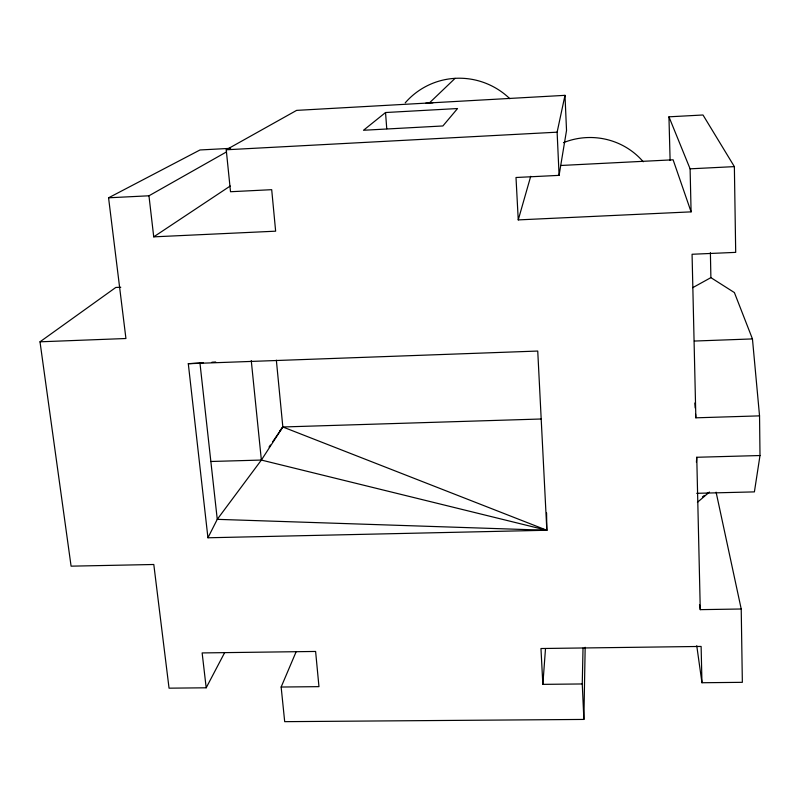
<?xml version="1.0" encoding="UTF-8"?>
<svg xmlns="http://www.w3.org/2000/svg" width="800" height="800" viewBox="0 0 800 800"><rect width="100%" height="100%" fill="white"/><g stroke="black" fill="none" stroke-linecap="round" stroke-linejoin="round"><path stroke-width="1.2" d="M296.22 651.55L281.15 687.03L284.69 721.66L583.88 719.43L585.17 647.28M583.88 719.43L582.26 683.96L583.02 648.04M696.41 462.25L696.76 457.27L760 455.53L759.54 415.87L752.45 338.92L734.39 292.57L710.89 277.64L710.39 252.66M582.26 683.96L542.85 684.36L545.51 648.52M760 455.53L754.4 491.89L696.7 493.32M759.54 415.87L695.85 417.82L692.07 254.26L735.7 252.37L734.37 166.62L703 114.99L668.95 116.82L690.1 168.83L691.09 211.86L518.25 219.9L516 177.5L559.09 175.36L566.53 130.44L564.99 95.34L296.62 110.38L226.23 149.78L230.51 191.73L271.7 189.68L275.64 231.18L153.73 236.85L148.96 195.79L226.58 151.87M559.09 175.36L557.12 132.18L564.99 95.34M518.25 219.9L530.72 176.3M546.58 512.93L546.84 530.26L207.94 537.78L217.26 519.34L261.37 460.06L282.84 426.98L276.35 360.18M120.77 287.25L115.79 287.46L40 341.81L71.09 566.16L153.8 564.49L169.05 688.17L206.19 687.8L224.7 652.55M269.05 447.05L270.43 445.04M272.5 442.03L282.84 426.98L541.42 418.99M279.8 430.89L282.84 426.98L546.84 530.26L537.74 351.05L188.3 363.7L207.94 537.78M429.39 102.94L455.1 78.34M697.43 502.31L709.49 492.04M385.54 112.53L363.5 130.26L442.89 125.96L457.55 108.54L385.54 112.53L386.75 128.72M702.45 496.9L704.39 495.42M706.33 493.95L708.27 492.47M153.73 236.85L230.24 186.01M692.69 287.68L710.89 277.64M40 341.81L125.93 338.51L108.57 197.8L199.99 149.97L230.6 148.34M188.3 363.7L203.23 362.76M211.94 362.22L215.67 361.98M226.23 149.78L557.12 132.18M560.85 165.48L673.11 159.8L691.09 211.86M108.57 197.8L148.96 195.79M690.1 168.83L734.37 166.62M694.35 341.05L752.45 338.92M210.76 461.49L261.37 460.06L546.84 530.26L217.26 519.34L199.94 362.88M699.52 604.73L700.27 609.65L741.22 609L742.35 682.33L701.96 682.74L696.75 645.71M281.15 687.03L318.96 686.65L315.61 651.45L202.14 652.93L206.19 687.8M716.1 492.17L741.22 609M251.26 360.6L261.37 460.06M694.84 402.99L695.17 407.94M695.59 414.12L695.85 417.82M542.85 684.36L540.96 648.52L701.12 646.44L701.96 682.74M668.95 116.82L670.11 160.48M696.76 457.27L700.27 609.65M425.67 103.23A85.65 84.16 41.6 0 1 432.92 102.82M405.2 102.87A72.79 72 52.3 0 1 509.86 98.73M563.46 142.65A70.19 68.94 -13.4 0 1 643.25 161.78"/></g></svg>
